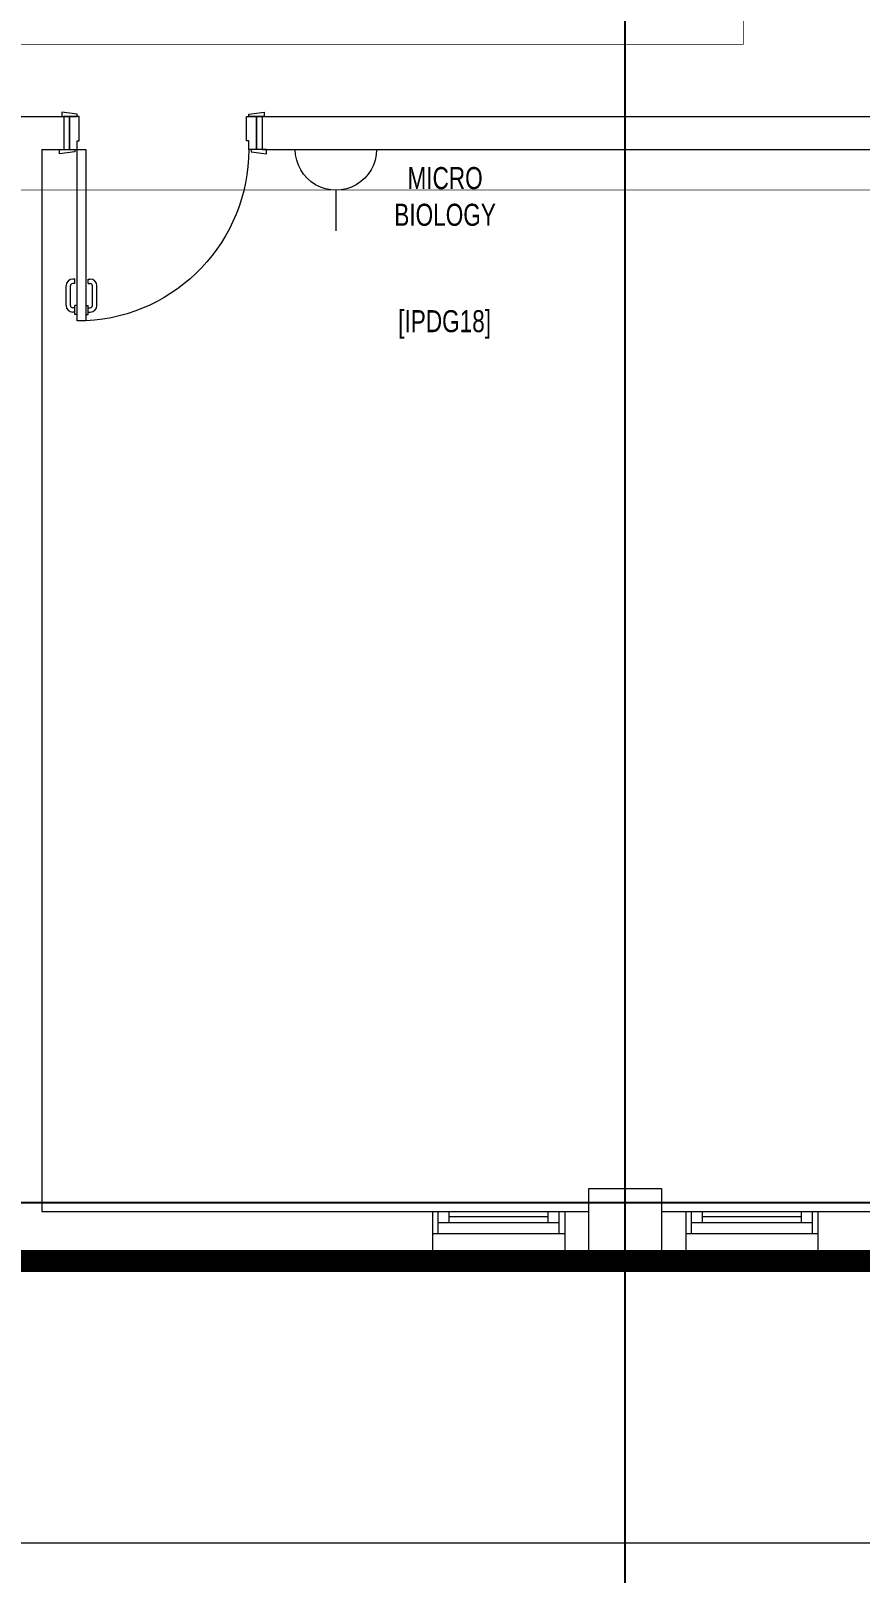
# Model space of a CAD drawing. Header units: metres. Extents: x 75097 to 220762, y -1557923 to -1361206.
# Drawn here: x 199813 to 203580, y -1471321 to -1464314 of the extents above; entities that cross this region are included whole.
import ezdxf

# ---------------------------------------------------------------- set-up
doc = ezdxf.new("R2010")
doc.units = ezdxf.units.M
doc.linetypes.add('DASHED2', pattern=[0.375, 0.25, -0.125])
doc.layers.get('0').update_dxf_attribs({"lineweight": 0})
for name, color, linetype, lineweight in [('A-100 - Copy$0$72_EGR_BASE_TEXT', 8, 'Continuous', 0), ('A-100 - Copy$0$Aluminum', 8, 'Continuous', 0), ('A-100 - Copy$0$Proj', 8, 'Continuous', 0), ('A-100 - Copy$0$Structure', 8, 'Continuous', 9), ('A-100 - Copy$0$Walls', 8, 'Continuous', 0), ('A-100 - Copy$0$Wooden Joinery', 8, 'Continuous', 0)]:
    doc.layers.add(name, color=color, linetype=linetype, lineweight=lineweight)
doc.layers.add('A-100 - Copy$0$axes', color=8, linetype='Continuous')
doc.layers.add('E-POWR', color=7, linetype='Continuous', lineweight=9, true_color=0x4e7e3e)
doc.styles.add('A-100 - Copy$0$X3G_ENTITY_2587EA', font='swisscl.ttf', dxfattribs={"height": 200})

# ---------------------------------------------------------------- blocks, each defined once
blk = doc.blocks.new('NORMAL SOCKET')
at = {"layer": 'E-POWR'}
for p, q in [((0, 308), (0, 615)), ((-308, 0), (308, 0))]:
    blk.add_line(p, q, dxfattribs=at)
blk.add_ellipse((0, 0), major_axis=(33, 306), ratio=1, start_param=4.81904, end_param=7.960633, dxfattribs=at)
blk = doc.blocks.new('A-100 - Copy$0$A$C72370EFE')
at = {"layer": 'A-100 - Copy$0$Wooden Joinery'}
for p, q in [((-0.05, -0.07), (-0.05, -0.16)), ((-0.03, -0.07), (-0.03, -0.16)), ((-0.01, -0.04), (-0.02, -0.04)), ((-0.01, -0.06), (-0.02, -0.06)), ((-0.01, -0.03), (-0.01, -0.07)), ((0, -0.03), (-0.01, -0.03)), ((0, -0.07), (-0.01, -0.07)), ((0.04, -0.03), (0.05, -0.03)), ((0.04, -0.07), (0.05, -0.07)), ((0.05, -0.03), (0.05, -0.07)), ((0.05, -0.04), (0.06, -0.04)), ((0.05, -0.06), (0.06, -0.06)), ((0.07, -0.07), (0.07, -0.16)), ((0.09, -0.07), (0.09, -0.16)), ((-0.01, -0.17), (-0.02, -0.17)), ((-0.01, -0.19), (-0.02, -0.19)), ((-0.01, -0.17), (-0.01, -0.19)), ((0.05, -0.17), (0.06, -0.17)), ((0.05, -0.17), (0.05, -0.19)), ((0.05, -0.19), (0.06, -0.19))]:
    blk.add_line(p, q, dxfattribs=at)
for centre, radius, start, end in [((-0.02, -0.07), 0.03, 90, 180), ((-0.02, -0.07), 0.01, 90, 180), ((0.06, -0.07), 0.03, 0, 90), ((0.06, -0.07), 0.01, 0, 90), ((-0.02, -0.16), 0.03, 180, 270), ((-0.02, -0.16), 0.01, 180, 270), ((0.06, -0.16), 0.01, 270, 0), ((0.06, -0.16), 0.03, 270, 0)]:
    blk.add_arc(centre, radius, start, end, dxfattribs=at)
blk = doc.blocks.new('A-100 - Copy$0$DR1')
at = {"layer": 'A-100 - Copy$0$Wooden Joinery', "elevation": 0}
for points in [[(1743402.9, 41721.9), (1743392.9, 41721.9), (1743382.9, 41791.9), (1743402.9, 41791.9)], [(1743552.9, 41731.9), (1743562.9, 41731.9), (1743572.9, 41801.9), (1743552.9, 41801.9)], [(1743552.9, 41681.9), (1744331.9, 41681.9), (1744331.9, 41721.9), (1743552.9, 41721.9)], [(1743402.9, 40941.9), (1743392.9, 40941.9), (1743382.9, 40871.9), (1743402.9, 40871.9)], [(1743552.9, 40931.9), (1743562.9, 40931.9), (1743572.9, 40861.9), (1743552.9, 40861.9)]]:
    blk.add_lwpolyline(points, close=True, dxfattribs=at)
for points in [[(1743552.9, 41756.9), (1743402.9, 41756.9), (1743402.9, 41781.9), (1743552.9, 41781.9), (1743552.9, 41756.9)], [(1743552.9, 41756.9), (1743552.9, 41721.9), (1743512.9, 41721.9), (1743512.9, 41711.9), (1743402.9, 41711.9), (1743402.9, 41756.9), (1743552.9, 41756.9)], [(1743552.9, 40906.9), (1743552.9, 40941.9), (1743512.9, 40941.9), (1743512.9, 40951.9), (1743402.9, 40951.9), (1743402.9, 40906.9), (1743552.9, 40906.9)], [(1743552.9, 40906.9), (1743402.9, 40906.9), (1743402.9, 40881.9), (1743552.9, 40881.9), (1743552.9, 40906.9)]]:
    blk.add_lwpolyline(points, dxfattribs=at)
at = {"layer": 'A-100 - Copy$0$Wooden Joinery'}
blk.add_arc((1743552.9, 41721.9, 0), 780, 270, 357.0603, dxfattribs=at)
at = {"layer": 'A-100 - Copy$0$Wooden Joinery', "xscale": -999.9999999998856, "yscale": 999.9999999998856, "zscale": 999.9999999998854, "rotation": 270}
blk.add_blockref('A-100 - Copy$0$A$C72370EFE', (1744331.9, 41681.9, 0), dxfattribs=at)
blk = doc.blocks.new('A-100 - Copy')
at = {"layer": 'A-100 - Copy$0$Aluminum'}
for p, q in [((201638.3, -1469677.7, 0), (202238.3, -1469677.7, 0)), ((201663.3, -1469777.7, 0), (201663.3, -1469677.7, 0)), ((201663.3, -1469727.7, 0), (202213.3, -1469727.7, 0)), ((201713.3, -1469727.7, 0), (201713.3, -1469677.7, 0)), ((202163.3, -1469702.7, 0), (201713.3, -1469702.7, 0)), ((202163.3, -1469727.7, 0), (202163.3, -1469677.7, 0)), ((202213.3, -1469777.7, 0), (202213.3, -1469677.7, 0)), ((202788.3, -1469677.7, 0), (203388.3, -1469677.7, 0)), ((202813.3, -1469777.7, 0), (202813.3, -1469677.7, 0)), ((202813.3, -1469727.7, 0), (203363.3, -1469727.7, 0)), ((202863.3, -1469727.7, 0), (202863.3, -1469677.7, 0)), ((203313.3, -1469702.7, 0), (202863.3, -1469702.7, 0)), ((203313.3, -1469727.7, 0), (203313.3, -1469677.7, 0)), ((203363.3, -1469777.7, 0), (203363.3, -1469677.7, 0)), ((201638.3, -1469777.7, 0), (202238.3, -1469777.7, 0)), ((202788.3, -1469777.7, 0), (203388.3, -1469777.7, 0))]:
    blk.add_line(p, q, dxfattribs=at)
at = {"layer": 'A-100 - Copy$0$axes'}
for p, q in [((202513.3, -1477297.4, 0), (202513.3, -1451192.7, 0)), ((215795, -1469637.7, 2.4), (83877.8, -1469637.7, 2.4))]:
    blk.add_line(p, q, dxfattribs=at)
at = {"layer": 'A-100 - Copy$0$Proj'}
for p, q in [((201638.3, -1469902.7, 0), (202238.3, -1469902.7, 0)), ((202788.3, -1469902.7, 0), (203388.3, -1469902.7, 0))]:
    blk.add_line(p, q, dxfattribs=at)
blk.add_lwpolyline([(188053.3, -1469902.7), (188053.3, -1471182.7), (211678.3, -1471182.7), (211678.3, -1453692.7), (188053.3, -1453692.7), (188053.3, -1454972.7)], dxfattribs=at)
at = {"layer": 'A-100 - Copy$0$Structure', "elevation": 0}
blk.add_lwpolyline([(202348.3, -1469572.7), (202678.3, -1469572.7), (202678.3, -1469902.7), (202348.3, -1469902.7)], close=True, dxfattribs=at)
at = {"layer": 'A-100 - Copy$0$Walls'}
for p, q in [((199963.3, -1464702.7, 0), (199963.3, -1464852.7, 0)), ((200863.3, -1464702.7, 0), (200863.3, -1464852.7, 0)), ((199863.3, -1469677.7, 0), (201638.3, -1469677.7, 0)), ((201638.3, -1469677.7, 0), (201638.3, -1469902.7, 0)), ((202238.3, -1469677.7, 0), (202348.3, -1469677.7, 0)), ((202238.3, -1469677.7, 0), (202238.3, -1469902.7, 0)), ((202678.3, -1469677.7, 0), (202788.3, -1469677.7, 0)), ((202788.3, -1469677.7, 0), (202788.3, -1469902.7, 0)), ((203388.3, -1469677.7, 0), (205163.3, -1469677.7, 0)), ((203388.3, -1469677.7, 0), (203388.3, -1469902.7, 0)), ((199663.3, -1469902.7, 0), (201638.3, -1469902.7, 0)), ((202238.3, -1469902.7, 0), (202348.3, -1469902.7, 0)), ((202678.3, -1469902.7, 0), (202788.3, -1469902.7, 0)), ((203388.3, -1469902.7, 0), (205363.3, -1469902.7, 0))]:
    blk.add_line(p, q, dxfattribs=at)
at = {"layer": 'A-100 - Copy$0$Walls', "elevation": 0}
blk.add_lwpolyline([(199863.3, -1464852.7), (199863.3, -1469677.7)], dxfattribs=at)
at = {"layer": 'A-100 - Copy$0$Walls'}
for points in [[(195178.3, -1464702.7, 0), (199963.3, -1464702.7, 0)], [(200863.3, -1464702.7, 0), (202578.3, -1464702.7, 0)], [(200863.3, -1464702.7, 0), (205396.7, -1464702.7, 0)], [(199863.3, -1464852.7, 0), (199963.3, -1464852.7, 0)], [(200863.3, -1464852.7, 0), (205163.3, -1464852.7, 0)]]:
    blk.add_polyline3d(points, dxfattribs=at)
at = {"layer": 'A-100 - Copy$0$Wooden Joinery', "xscale": -1.000000000000003, "rotation": 90}
blk.add_blockref('A-100 - Copy$0$DR1', (241745.2, 278700.2, 0), dxfattribs=at)
at = {"layer": 'A-100 - Copy$0$72_EGR_BASE_TEXT', "char_height": 100, "attachment_point": 2, "style": 'A-100 - Copy$0$X3G_ENTITY_2587EA'}
for s, insert in [('MICRO^M^JBIOLOGY', (201694.8, -1464932.6)), ('[IPDG18]', (201692.7, -1465582.7))]:
    blk.add_mtext(s, dxfattribs=dict(at, insert=insert))

msp = doc.modelspace()

# ---------------------------------------------------------------- linework, layer by layer
at = {"layer": 'E-POWR', "color": 240, "linetype": 'DASHED2', "ltscale": 500, "true_color": 0xf10e52, "const_width": 100, "elevation": 0}
msp.add_lwpolyline([(159393.3, -1448612.7), (159393.3, -1454972.7), (147820.4, -1454991.2), (147948, -1460991.2), (148420.5, -1460972.7), (148420.5, -1466760.4), (151756.7, -1466760.4), (151498.3, -1475532.7), (159048.3, -1475532.7), (159048.3, -1476893.7), (174041.3, -1476822.7), (174041.3, -1469902.7), (209947.3, -1469902.7), (209947.3, -1454972.7), (173995.3, -1454972.7), (173978.3, -1451323.8), (179573.3, -1451323.8), (179573.3, -1448020.8), (173978.3, -1448045.7)], dxfattribs=at)
at = {"layer": 'E-POWR', "const_width": 3, "elevation": 0}
msp.add_lwpolyline([(195487.6, -1465036.2), (194396.3, -1465036.2), (194396.3, -1469493.1), (197281, -1469493.1), (199578.7, -1469496.5), (199578.7, -1465036.2), (204978.7, -1465036.2), (204978.7, -1469559.1), (209423.4, -1469559.1), (209423.4, -1465157.9), (209423.4, -1465037.3), (206728.8, -1465037.3)], dxfattribs=at)

# ---------------------------------------------------------------- block references
at = {"layer": 'E-POWR', "color": 85, "xscale": -0.6, "yscale": 0.6, "zscale": 0.6, "rotation": 180}
msp.add_blockref('NORMAL SOCKET', (201198.9, -1464852.7, 0), dxfattribs=at)

# ---------------------------------------------------------------- next in the draw order: block references
msp.add_blockref('A-100 - Copy', (0, 0))

# ---------------------------------------------------------------- next in the draw order: linework, layer by layer
at = {"layer": 'E-POWR', "const_width": 3, "elevation": 0}
msp.add_lwpolyline([(194362.9, -1469264), (194473.4, -1469081.4), (199498.1, -1469081.4), (199498.1, -1468875.7), (199578.7, -1468756.5), (199489.1, -1468639.1), (199489.1, -1465744.2), (199576.5, -1465642.7), (199479.5, -1465559.2), (199479.5, -1464375.3), (203048.9, -1464375.3), (203048.9, -1462217.4), (202862.9, -1462082.1), (203043.5, -1461993.2), (203043.5, -1460641.1), (204941.3, -1460641.1)], dxfattribs=at)

doc.saveas('drawing.dxf')
